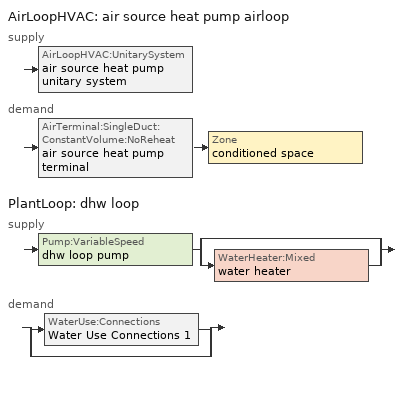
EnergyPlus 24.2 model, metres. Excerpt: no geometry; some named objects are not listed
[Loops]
AirLoopHVAC 'air source heat pump airloop'
 supply: AirLoopHVAC:UnitarySystem 'air source heat pump unitary system'
 demand: AirTerminal:SingleDuct:ConstantVolume:NoReheat 'air source heat pump terminal' > Zone 'conditioned space'
PlantLoop 'dhw loop'
 supply: Pump:VariableSpeed 'dhw loop pump' > split
  | bypass
  | WaterHeater:Mixed 'water heater'
 demand: split
  | WaterUse:Connections 'Water Use Connections 1'
  | bypass
[ZoneControl:Thermostat]
conditioned space Thermostat: Zone or ZoneList=conditioned space; Control Type Schedule=conditioned space Thermostat Schedule; Control 1=conditioned space temperature setpoint; Temperature Difference Between Cutout And Setpoint {deltaC}=0
[ThermostatSetpoint:DualSetpoint]
conditioned space temperature setpoint: Heating Setpoint Temperature Schedule=heating setpoint; Cooling Setpoint Temperature Schedule=cooling setpoint
[AirLoopHVAC:UnitarySystem] Control Type=Load; Controlling Zone or Thermostat Location=conditioned space; Dehumidification Control Type=None; Availability Schedule=Always On Discrete; Fan Placement=BlowThrough; DX Heating Coil Sizing Ratio=1; Use DOAS DX Cooling Coil=No; Minimum Supply Air Temperature {C}=2; Latent Load Control=SensibleOnlyLoadControl; Heating Supply Air Flow Rate Method=SupplyAirFlowRate; No Load Supply Air Flow Rate Method=SupplyAirFlowRate; No Load Supply Air Flow Rate {m3/s}=0; No Load Supply Air Flow Rate Control Set To Low Speed=Yes; Maximum Supply Air Temperature {C}=48.8889; Maximum Outdoor Dry-Bulb Temperature for Supplemental Heater Operation {C}=21; Ancillary On-Cycle Electric Power {W}=0; Ancillary Off-Cycle Electric Power {W}=0
Name | Supply Fan | Supply Air Fan Operating Mode Schedule | Heating Coil | Cooling Supply Air Flow Rate Method | Heating Supply Air Flow Rate {m3/s} | Cooling Coil | Cooling Supply Air Flow Rate {m3/s} | Design Specification Multispeed Object
unit heater unitary system | unit heater supply fan | unit heater auto fan schedule | unit heater htg coil | None | 0.00141584
air source heat pump unitary system | air source heat pump supply fan | air source heat pump auto fan schedule | air source heat pump htg coil | SupplyAirFlowRate | 0.197746 | air source heat pump clg coil | 0.246357 | Unitary System Performance Multispeed 1
[Fan:SystemModel] Availability Schedule=Always On Discrete; Speed Control Method=Discrete; Electric Power Minimum Flow Rate Fraction=0.2; Design Pressure Rise {Pa}=500; Motor Efficiency=1; Motor In Air Stream Fraction=1; Design Electric Power Consumption {W}=Autosize; Design Power Sizing Method=PowerPerFlow; Electric Power Per Unit Flow Rate Per Unit Pressure {W/((m3/s)-Pa)}=1.66667; Fan Total Efficiency=0.7; Motor Loss Radiative Fraction=0
Name | Design Maximum Air Flow Rate {m3/s} | Electric Power Per Unit Flow Rate {W/(m3/s)} | Number of Speeds | Speed Flow Fraction 1 | Speed Electric Power Fraction 1 | Speed Flow Fraction 2 | Speed Electric Power Fraction 2 | Speed Flow Fraction 3 | Speed Electric Power Fraction 3 | Speed Flow Fraction 4 | Speed Electric Power Fraction 4
unit heater supply fan | 0.00141584 | 28251.7 | 1 | 1 | 1
air source heat pump supply fan | 0.246357 | 794.58 | 4 | 0.29564 | 0.02584 | 0.394 | 0.06116 | 0.8258 | 0.56316 | 1 | 1
[Coil:Heating:Fuel]
unit heater htg coil: Availability Schedule=Always On Discrete; Fuel Type=OtherFuel1; Burner Efficiency=0.3; Nominal Capacity {W}=0.293071; On Cycle Parasitic Electric Load {W}=0; Off Cycle Parasitic Fuel Load {W}=0
[ZoneHVAC:Baseboard:Convective:Electric]
electric baseboard: Availability Schedule=Always On Discrete; Heating Design Capacity {W}=9768.06; Efficiency=1
[AirTerminal:SingleDuct:ConstantVolume:NoReheat]
air source heat pump terminal: Availability Schedule=Always On Discrete; Maximum Air Flow Rate {m3/s}=0.246357
[Zone equipment]
conditioned space: unit heater unitary system, electric baseboard, air source heat pump terminal
[AirLoopHVAC]
air source heat pump airloop: Design Supply Air Flow Rate {m3/s}=0.246357; Design Return Air Flow Fraction of Supply Air Flow=1
[Sizing:System]
air source heat pump airloop: Type of Load to Size On=Sensible; Design Outdoor Air Flow Rate {m3/s}=Autosize; Central Heating Maximum System Air Flow Ratio=0.3; Preheat Design Temperature {C}=7; Preheat Design Humidity Ratio {kgWater/kgDryAir}=0.008; Precool Design Temperature {C}=12.8; Precool Design Humidity Ratio {kgWater/kgDryAir}=0.008; Central Cooling Design Supply Air Temperature {C}=12.8; Central Heating Design Supply Air Temperature {C}=16.7; Type of Zone Sum to Use=NonCoincident; 100% Outdoor Air in Cooling=Yes; 100% Outdoor Air in Heating=Yes; Central Cooling Design Supply Air Humidity Ratio {kgWater/kgDryAir}=0.0085; Central Heating Design Supply Air Humidity Ratio {kgWater/kgDryAir}=0.008; Cooling Supply Air Flow Rate Method=DesignDay; Cooling Supply Air Flow Rate {m3/s}=0; Cooling Supply Air Flow Rate Per Floor Area {m3/s-m2}=0.00996765; Cooling Fraction of Autosized Cooling Supply Air Flow Rate=1; Cooling Supply Air Flow Rate Per Unit Cooling Capacity {m3/s-W}=3.94755e-05; Heating Supply Air Flow Rate Method=DesignDay; Heating Supply Air Flow Rate {m3/s}=0; Heating Supply Air Flow Rate Per Floor Area {m3/s-m2}=0.00996765; Heating Fraction of Autosized Heating Supply Air Flow Rate=1; Heating Fraction of Autosized Cooling Supply Air Flow Rate=1; Heating Supply Air Flow Rate Per Unit Heating Capacity {m3/s-W}=3.15882e-05; System Outdoor Air Method=ZoneSum; Zone Maximum Outdoor Air Fraction=1; Cooling Design Capacity Method=CoolingDesignCapacity; Cooling Design Capacity {W}=Autosize; Cooling Design Capacity Per Floor Area {W/m2}=234.7; Fraction of Autosized Cooling Design Capacity=1; Heating Design Capacity Method=HeatingDesignCapacity; Heating Design Capacity {W}=Autosize; Heating Design Capacity Per Floor Area {W/m2}=157; Fraction of Autosized Heating Design Capacity=1; Central Cooling Capacity Control Method=OnOff; Occupant Diversity=Autosize
[AvailabilityManager:Scheduled]
air source heat pump airloop Availability Manager: Schedule=Always On Discrete
[Coil:Heating:DX:MultiSpeed]
air source heat pump htg coil: Availability Schedule=Always On Discrete; Minimum Outdoor Dry-Bulb Temperature for Compressor Operation {C}=-28.8889; Crankcase Heater Capacity {W}=50; Maximum Outdoor Dry-Bulb Temperature for Crankcase Heater Operation {C}=10; Defrost Energy Input Ratio Function of Temperature Curve=Defrosteir; Maximum Outdoor Dry-Bulb Temperature for Defrost Operation {C}=4.44444; Defrost Strategy=ReverseCycle; Defrost Control=Timed; Defrost Time Period Fraction=0.058333; Resistive Defrost Heater Capacity {W}=AutoSize; Apply Part Load Fraction to Speeds Greater than 1=No; Fuel Type=Electricity; Region number for Calculating HSPF=4; Number of Speeds=2; Speed Gross Rated Heating Capacity 1 {W}=1726.58; Speed Gross Rated Heating COP 1 {W/W}=5.26008; Speed Rated Air Flow Rate 1 {m3/s}=0.0929217; Speed Rated Supply Air Fan Power Per Volume Flow Rate 2017 1 {W/(m3/s)}=773.3; Speed Rated Supply Air Fan Power Per Volume Flow Rate 2023 1 {W/(m3/s)}=934.4; Speed Heating Capacity Function of Temperature Curve Name 1=Heat-CAP-fT1; Speed Heating Capacity Function of Flow Fraction Curve Name 1=Heat-CAP-fFF1; Speed Energy Input Ratio Function of Temperature Curve Name 1=Heat-EIR-fT1; Speed Energy Input Ratio Function of Flow Fraction Curve Name 1=Heat-EIR-fFF1; Speed Part Load Fraction Correlation Curve Name 1=Heat-PLF-fPLR1; Speed Rated Waste Heat Fraction of Power Input 1=0.2; Speed Waste Heat Function of Temperature Curve Name 1=ConstantBiquadratic 1; Speed Gross Rated Heating Capacity 2 {W}=4737.19; Speed Gross Rated Heating COP 2 {W/W}=4.78267; Speed Rated Air Flow Rate 2 {m3/s}=0.259555; Speed Rated Supply Air Fan Power Per Volume Flow Rate 2017 2 {W/(m3/s)}=773.3; Speed Rated Supply Air Fan Power Per Volume Flow Rate 2023 2 {W/(m3/s)}=934.4; Speed Heating Capacity Function of Temperature Curve Name 2=Heat-CAP-fT2; Speed Heating Capacity Function of Flow Fraction Curve Name 2=Heat-CAP-fFF2; Speed Energy Input Ratio Function of Temperature Curve Name 2=Heat-EIR-fT2; Speed Energy Input Ratio Function of Flow Fraction Curve Name 2=Heat-EIR-fFF2; Speed Part Load Fraction Correlation Curve Name 2=Heat-PLF-fPLR2; Speed Rated Waste Heat Fraction of Power Input 2=0.2; Speed Waste Heat Function of Temperature Curve Name 2=ConstantBiquadratic 1
[Coil:Cooling:DX:MultiSpeed]
air source heat pump clg coil: Availability Schedule=Always On Discrete; Condenser Type=AirCooled; Minimum Outdoor Dry-Bulb Temperature for Compressor Operation {C}=-25; Apply Part Load Fraction to Speeds Greater than 1=No; Apply Latent Degradation to Speeds Greater than 1=No; Crankcase Heater Capacity {W}=50; Maximum Outdoor Dry-Bulb Temperature for Crankcase Heater Operation {C}=10; Basin Heater Capacity {W/K}=0; Basin Heater Setpoint Temperature {C}=2; Fuel Type=Electricity; Number of Speeds=2; Speed Gross Rated Total Cooling Capacity 1 {W}=1857.31; Speed Gross Rated Sensible Heat Ratio 1=0.804913; Speed Gross Rated Cooling COP 1 {W/W}=7.21648; Speed Rated Air Flow Rate 1 {m3/s}=0.0994016; Speed Rated Evaporator Fan Power Per Volume Flow Rate 2017 1 {W/(m3/s)}=773.3; Speed Rated Evaporator Fan Power Per Volume Flow Rate 2023 1 {W/(m3/s)}=934.4; Speed Total Cooling Capacity Function of Temperature Curve Name 1=Cool-CAP-fT1; Speed Total Cooling Capacity Function of Flow Fraction Curve Name 1=Cool-CAP-fFF1; Speed Energy Input Ratio Function of Temperature Curve Name 1=Cool-EIR-fT1; Speed Energy Input Ratio Function of Flow Fraction Curve Name 1=Cool-EIR-fFF1; Speed Part Load Fraction Correlation Curve Name 1=Cool-PLF-fPLR1; Speed Nominal Time for Condensate Removal to Begin 1 {s}=1000; Speed Ratio of Initial Moisture Evaporation Rate and Steady State Latent Capacity 1=1.5; Speed Maximum Cycling Rate 1 {cycles/hr}=3; Speed Latent Capacity Time Constant 1 {s}=45; Speed Rated Waste Heat Fraction of Power Input 1=0.2; Speed Waste Heat Function of Temperature Curve Name 1=ConstantBiquadratic; Speed Evaporative Condenser Effectiveness 1=0.9; Speed Evaporative Condenser Air Flow Rate 1 {m3/s}=AutoSize; Speed Rated Evaporative Condenser Pump Power Consumption 1 {W}=AutoSize; Speed Gross Rated Total Cooling Capacity 2 {W}=4790.18; Speed Gross Rated Sensible Heat Ratio 2=0.759942; Speed Gross Rated Cooling COP 2 {W/W}=6.55134; Speed Rated Air Flow Rate 2 {m3/s}=0.252289; Speed Rated Evaporator Fan Power Per Volume Flow Rate 2017 2 {W/(m3/s)}=773.3; Speed Rated Evaporator Fan Power Per Volume Flow Rate 2023 2 {W/(m3/s)}=934.4; Speed Total Cooling Capacity Function of Temperature Curve Name 2=Cool-CAP-fT2; Speed Total Cooling Capacity Function of Flow Fraction Curve Name 2=Cool-CAP-fFF2; Speed Energy Input Ratio Function of Temperature Curve Name 2=Cool-EIR-fT2; Speed Energy Input Ratio Function of Flow Fraction Curve Name 2=Cool-EIR-fFF2; Speed Part Load Fraction Correlation Curve Name 2=Cool-PLF-fPLR2; Speed Nominal Time for Condensate Removal to Begin 2 {s}=1000; Speed Ratio of Initial Moisture Evaporation Rate and Steady State Latent Capacity 2=1.5; Speed Maximum Cycling Rate 2 {cycles/hr}=3; Speed Latent Capacity Time Constant 2 {s}=45; Speed Rated Waste Heat Fraction of Power Input 2=0.2; Speed Waste Heat Function of Temperature Curve Name 2=ConstantBiquadratic; Speed Evaporative Condenser Effectiveness 2=0.9; Speed Evaporative Condenser Air Flow Rate 2 {m3/s}=AutoSize; Speed Rated Evaporative Condenser Pump Power Consumption 2 {W}=AutoSize
[UnitarySystemPerformance:Multispeed]
Unitary System Performance Multispeed 1: Number of Speeds for Heating=2; Number of Speeds for Cooling=2; Single Mode Operation=No; No Load Supply Air Flow Rate Ratio=1; Heating Speed Supply Air Flow Ratio 1=0.368313; Cooling Speed Supply Air Flow Ratio 1=0.394; Heating Speed Supply Air Flow Ratio 2=1.02881; Cooling Speed Supply Air Flow Ratio 2=1
[PlantLoop]
dhw loop: Fluid Type=Water; Plant Equipment Operation Scheme=dhw loop Operation Schemes; Maximum Loop Temperature {C}=100; Minimum Loop Temperature {C}=0; Maximum Loop Flow Rate {m3/s}=0.01; Minimum Loop Flow Rate {m3/s}=0; Plant Loop Volume {m3}=0.003; Load Distribution Scheme=Optimal; Plant Loop Demand Calculation Scheme=SingleSetpoint; Common Pipe Simulation=None
[Sizing:Plant]
dhw loop: Loop Type=Heating; Design Loop Exit Temperature {C}=56; Loop Design Temperature Difference {deltaC}=5.55556; Sizing Option=NonCoincident; Zone Timesteps in Averaging Window=1; Coincident Sizing Factor Mode=None
[Pump:VariableSpeed]
dhw loop pump: Design Maximum Flow Rate {m3/s}=0.01; Design Pump Head {Pa}=1; Design Power Consumption {W}=0; Motor Efficiency=0.85; Fraction of Motor Inefficiencies to Fluid Stream=0; Coefficient 1 of the Part Load Performance Curve=0; Coefficient 2 of the Part Load Performance Curve=1; Coefficient 3 of the Part Load Performance Curve=0; Coefficient 4 of the Part Load Performance Curve=0; Design Minimum Flow Rate {m3/s}=0; Pump Control Type=Intermittent; Skin Loss Radiative Fraction=0.5; Design Power Sizing Method=PowerPerFlowPerPressure; Design Electric Power per Unit Flow Rate {W/(m3/s)}=348701.1; Design Shaft Power per Unit Flow Rate per Unit Head {W/((m3/s)-Pa)}=1.28205; Design Minimum Flow Rate Fraction=0
[WaterHeater:Mixed]
water heater: Tank Volume {m3}=0.136275; Setpoint Temperature Schedule=water heater setpoint; Deadband Temperature Difference {deltaC}=2; Maximum Temperature Limit {C}=99; Heater Control Type=Cycle; Heater Maximum Capacity {W}=5500.06; Heater Minimum Capacity {W}=0; Heater Ignition Minimum Flow Rate {m3/s}=0; Heater Ignition Delay {s}=0; Heater Fuel Type=Electricity; Heater Thermal Efficiency=1; Off Cycle Parasitic Fuel Consumption Rate {W}=0; Off Cycle Parasitic Fuel Type=Electricity; Off Cycle Parasitic Heat Fraction to Tank=0; On Cycle Parasitic Fuel Consumption Rate {W}=0; On Cycle Parasitic Fuel Type=Electricity; On Cycle Parasitic Heat Fraction to Tank=0; Ambient Temperature Indicator=Zone; Ambient Temperature Zone=conditioned space; Off Cycle Loss Coefficient to Ambient Temperature {W/K}=2.89744; Off Cycle Loss Fraction to Zone=1; On Cycle Loss Coefficient to Ambient Temperature {W/K}=2.89744; On Cycle Loss Fraction to Zone=1; Use Side Effectiveness=1; Source Side Effectiveness=1; Use Side Design Flow Rate {m3/s}=Autosize; Source Side Design Flow Rate {m3/s}=Autosize; Indirect Water Heating Recovery Time {hr}=1.5; Source Side Flow Control Mode=IndirectHeatPrimarySetpoint
[WaterHeater:Sizing]
water heater: Design Mode=PeakDraw; Time Storage Can Meet Peak Draw {hr}=0.538503; Time for Tank Recovery {hr}=0; Nominal Tank Volume for Autosizing Plant Connections {m3}=1
[SetpointManager:Scheduled]
Setpoint Manager Scheduled 1: Control Variable=Temperature; Schedule=dhw temp
[WaterUse:Connections]
Water Use Connections 1: Drain Water Heat Exchanger Type=None; Drain Water Heat Exchanger Destination=Plant; Water Use Equipment Name 1=dhw fixtures; Water Use Equipment Name 2=dhw distribution waste; Water Use Equipment Name 3=clothes washer; Water Use Equipment Name 4=dishwasher
[WaterUse:Equipment]
Name | Peak Flow Rate {m3/s} | Flow Rate Fraction Schedule | Target Temperature Schedule
dhw fixtures | 4.40325e-06 | dhw fixtures schedule | mixed water temperature schedule
dhw distribution waste | 1.33488e-06 | dhw fixtures schedule | mixed water temperature schedule
clothes washer | 9.69919e-07 | clothes washer schedule
dishwasher | 2.90872e-07 | dishwasher schedule
[PlantEquipmentOperationSchemes]
dhw loop Operation Schemes: Control Scheme Object Type 1=PlantEquipmentOperation:HeatingLoad; Control Scheme Name 1=dhw loop Heating Operation Scheme; Control Scheme Schedule Name 1=Always On Discrete
[PlantEquipmentOperation:HeatingLoad]
dhw loop Heating Operation Scheme: Load Range Lower Limit 1 {W}=0; Load Range Upper Limit 1 {W}=1000000000; Range Equipment List Name 1=dhw loop Heating Equipment List
[PlantEquipmentList]
dhw loop Heating Equipment List: WaterHeater:Mixed, water heater
[EnergyManagementSystem:GlobalVariable]
air_source_heat_pump_airloop_Fan_RTF
infil_program_Qfan
infil_program_Qinf
natural_vent_program_Qnv
natural_vent_program_Qwhf
[EnergyManagementSystem:InternalVariable]
air_source_heat_pump_airloop_max_sup_fan_mfr: Internal Data Index Key=air source heat pump supply fan; Internal Data Type=Fan Maximum Mass Flow Rate
[EnergyManagementSystem:Sensor]
Name | Output:Variable or Output:Meter Index Key | Output:Variable or Output:Meter
airflow_gain | infil flow | Infiltration Sensible Heat Gain Energy
airflow_gain_1 | natural vent flow | Infiltration Sensible Heat Gain Energy
airflow_gain_2 | whole house fan flow | Infiltration Sensible Heat Gain Energy
airflow_loss | infil flow | Infiltration Sensible Heat Loss Energy
airflow_loss_1 | natural vent flow | Infiltration Sensible Heat Loss Energy
airflow_loss_2 | whole house fan flow | Infiltration Sensible Heat Loss Energy
air_source_heat_pump_airloop_Fan_RTF_s | air source heat pump supply fan | Fan Runtime Fraction Speed 1
air_source_heat_pump_airloop_Fan_RTF_s_1 | air source heat pump supply fan | Fan Runtime Fraction Speed 2
air_source_heat_pump_airloop_Fan_RTF_s_2 | air source heat pump supply fan | Fan Runtime Fraction Speed 3
air_source_heat_pump_airloop_Fan_RTF_s_3 | air source heat pump supply fan | Fan Runtime Fraction Speed 4
air_source_heat_pump_clg_coil_s | air source heat pump clg coil | Cooling Coil Total Cooling Energy
air_source_heat_pump_htg_coil_s | air source heat pump htg coil | Heating Coil Heating Energy
air_source_heat_pump_supply_fan_s | air source heat pump supply fan | Fan Electricity Energy
clg_load_cond |  | Cooling:EnergyTransfer:Zone:CONDITIONED SPACE
clg_sp_s; clg_sp_s_1 | cooling setpoint | Schedule Value
clothes_dryer_exhaust_0_sch_s | clothes dryer exhaust 0 schedule | Schedule Value
conditioned_space_clg_unmet_s | conditioned space | Zone Cooling Setpoint Not Met Time
conditioned_space_htg_unmet_s | conditioned space | Zone Heating Setpoint Not Met Time
cool_season | cooling season schedule | Schedule Value
dhw_loss | water heater | Water Heater Heat Loss Energy
dhw_rtf | water heater | Water Heater Runtime Fraction
fridge_tin_s; tin_s; tin_s_1 | conditioned space | Zone Mean Air Temperature
htg_load_cond |  | Heating:EnergyTransfer:Zone:CONDITIONED SPACE
htg_sp_s; htg_sp_s_1 | heating setpoint | Schedule Value
ig_ee_conv | clothes dryer | Electric Equipment Convective Heating Energy
ig_ee_conv_1 | clothes washer | Electric Equipment Convective Heating Energy
ig_ee_conv_2 | cooking range | Electric Equipment Convective Heating Energy
ig_ee_conv_3 | dishwasher | Electric Equipment Convective Heating Energy
ig_ee_conv_4 | fridge | Electric Equipment Convective Heating Energy
ig_ee_conv_5 | misc plug loads | Electric Equipment Convective Heating Energy
ig_ee_conv_6 | whole house fan | Electric Equipment Convective Heating Energy
ig_ee_rad | clothes dryer | Electric Equipment Radiant Heating Energy
ig_ee_rad_1 | clothes washer | Electric Equipment Radiant Heating Energy
ig_ee_rad_2 | cooking range | Electric Equipment Radiant Heating Energy
ig_ee_rad_3 | dishwasher | Electric Equipment Radiant Heating Energy
ig_ee_rad_4 | fridge | Electric Equipment Radiant Heating Energy
ig_ee_rad_5 | misc plug loads | Electric Equipment Radiant Heating Energy
ig_ee_rad_6 | whole house fan | Electric Equipment Radiant Heating Energy
ig_lgt_conv | interior lighting | Lights Convective Heating Energy
ig_lgt_rad | interior lighting | Lights Radiant Heating Energy
ig_lgt_vis | interior lighting | Lights Visible Radiation Heating Energy
ig_oe_conv | clothes dryer 1 | Other Equipment Convective Heating Energy
ig_oe_conv_1 | cooking range 1 | Other Equipment Convective Heating Energy
ig_oe_conv_2 | general water use latent | Other Equipment Convective Heating Energy
ig_oe_conv_3 | general water use sensible | Other Equipment Convective Heating Energy
ig_oe_conv_4 | water heater energy adjustment1 | Other Equipment Convective Heating Energy
ig_oe_rad | clothes dryer 1 | Other Equipment Radiant Heating Energy
ig_oe_rad_1 | cooking range 1 | Other Equipment Radiant Heating Energy
ig_oe_rad_2 | general water use latent | Other Equipment Radiant Heating Energy
ig_oe_rad_3 | general water use sensible | Other Equipment Radiant Heating Energy
ig_oe_rad_4 | water heater energy adjustment1 | Other Equipment Radiant Heating Energy
ig_ppl_conv | occupants | People Convective Heating Energy
ig_ppl_rad | occupants | People Radiant Heating Energy
im_conv | furniture mass conditioned space 1 | Surface Inside Face Convection Heat Gain Energy
im_conv_1 | partition wall mass | Surface Inside Face Convection Heat Gain Energy
im_ig | furniture mass conditioned space 1 | Surface Inside Face Internal Gains Radiation Heat Gain Energy
im_ig_1 | partition wall mass | Surface Inside Face Internal Gains Radiation Heat Gain Energy
im_lgt | furniture mass conditioned space 1 | Surface Inside Face Lights Radiation Heat Gain Energy
im_lgt_1 | partition wall mass | Surface Inside Face Lights Radiation Heat Gain Energy
im_sol | furniture mass conditioned space 1 | Surface Inside Face Solar Radiation Heat Gain Energy
im_sol_1 | partition wall mass | Surface Inside Face Solar Radiation Heat Gain Energy
im_surf | furniture mass conditioned space 1 | Surface Inside Face Net Surface Thermal Radiation Heat Gain Energy
im_surf_1 | partition wall mass | Surface Inside Face Net Surface Thermal Radiation Heat Gain Energy
mech_vent_bath_fan_0_sch_s | mech vent bath fan 0 schedule | Schedule Value
mech_vent_range_fan_0_sch_s | mech vent range fan 0 schedule | Schedule Value
mv_conv | mech vent bath fan 0 | Electric Equipment Convective Heating Energy
mv_conv_1 | mech vent house fan | Electric Equipment Convective Heating Energy
mv_conv_2 | mech vent house fan cfis | Electric Equipment Convective Heating Energy
mv_conv_3 | mech vent range fan 0 | Electric Equipment Convective Heating Energy
mv_conv_4 | mech vent house fan latent load | Other Equipment Convective Heating Energy
mv_conv_5 | mech vent house fan sensible load | Other Equipment Convective Heating Energy
mv_rad | mech vent bath fan 0 | Electric Equipment Radiant Heating Energy
mv_rad_1 | mech vent house fan | Electric Equipment Radiant Heating Energy
mv_rad_2 | mech vent house fan cfis | Electric Equipment Radiant Heating Energy
mv_rad_3 | mech vent range fan 0 | Electric Equipment Radiant Heating Energy
mv_rad_4 | mech vent house fan latent load | Other Equipment Radiant Heating Energy
mv_rad_5 | mech vent house fan sensible load | Other Equipment Radiant Heating Energy
natural_vent_s | natural vent schedule | Schedule Value
out_pb_s |  | Site Outdoor Air Barometric Pressure
out_wt_s |  | Site Outdoor Air Humidity Ratio
site_vw_s |  | Site Wind Speed
ss_back_out | Window1 | Surface Window Shortwave from Zone Back Out Window Heat Transfer Rate
ss_back_out_1 | Window11 | Surface Window Shortwave from Zone Back Out Window Heat Transfer Rate
ss_back_out_2 | Window12 | Surface Window Shortwave from Zone Back Out Window Heat Transfer Rate
ss_back_out_3 | Window13 | Surface Window Shortwave from Zone Back Out Window Heat Transfer Rate
ss_back_out_4 | Window2 | Surface Window Shortwave from Zone Back Out Window Heat Transfer Rate
ss_back_out_5 | Window3 | Surface Window Shortwave from Zone Back Out Window Heat Transfer Rate
ss_back_out_6 | Window4 | Surface Window Shortwave from Zone Back Out Window Heat Transfer Rate
ss_back_out_7 | Window5 | Surface Window Shortwave from Zone Back Out Window Heat Transfer Rate
ss_back_out_8 | Window7 | Surface Window Shortwave from Zone Back Out Window Heat Transfer Rate
ss_back_out_9 | Window8 | Surface Window Shortwave from Zone Back Out Window Heat Transfer Rate
ss_conv | Door1 | Surface Inside Face Convection Heat Gain Energy
ss_conv_1 | Door3 | Surface Inside Face Convection Heat Gain Energy
ss_conv_10 | Window7 | Surface Inside Face Convection Heat Gain Energy
ss_conv_11 | Window8 | Surface Inside Face Convection Heat Gain Energy
ss_conv_2 | Window1 | Surface Inside Face Convection Heat Gain Energy
ss_conv_3 | Window11 | Surface Inside Face Convection Heat Gain Energy
ss_conv_4 | Window12 | Surface Inside Face Convection Heat Gain Energy
ss_conv_5 | Window13 | Surface Inside Face Convection Heat Gain Energy
ss_conv_6 | Window2 | Surface Inside Face Convection Heat Gain Energy
ss_conv_7 | Window3 | Surface Inside Face Convection Heat Gain Energy
ss_conv_8 | Window4 | Surface Inside Face Convection Heat Gain Energy
ss_conv_9 | Window5 | Surface Inside Face Convection Heat Gain Energy
ss_ig | Door1 | Surface Inside Face Internal Gains Radiation Heat Gain Energy
ss_ig_1 | Door3 | Surface Inside Face Internal Gains Radiation Heat Gain Energy
ss_ig_10 | Window7 | Surface Inside Face Internal Gains Radiation Heat Gain Energy
ss_ig_11 | Window8 | Surface Inside Face Internal Gains Radiation Heat Gain Energy
ss_ig_2 | Window1 | Surface Inside Face Internal Gains Radiation Heat Gain Energy
ss_ig_3 | Window11 | Surface Inside Face Internal Gains Radiation Heat Gain Energy
ss_ig_4 | Window12 | Surface Inside Face Internal Gains Radiation Heat Gain Energy
ss_ig_5 | Window13 | Surface Inside Face Internal Gains Radiation Heat Gain Energy
ss_ig_6 | Window2 | Surface Inside Face Internal Gains Radiation Heat Gain Energy
ss_ig_7 | Window3 | Surface Inside Face Internal Gains Radiation Heat Gain Energy
ss_ig_8 | Window4 | Surface Inside Face Internal Gains Radiation Heat Gain Energy
ss_ig_9 | Window5 | Surface Inside Face Internal Gains Radiation Heat Gain Energy
ss_lgt | Door1 | Surface Inside Face Lights Radiation Heat Gain Energy
ss_lgt_1 | Door3 | Surface Inside Face Lights Radiation Heat Gain Energy
ss_sol | Door1 | Surface Inside Face Solar Radiation Heat Gain Energy
ss_sol_1 | Door3 | Surface Inside Face Solar Radiation Heat Gain Energy
ss_surf | Door1 | Surface Inside Face Net Surface Thermal Radiation Heat Gain Energy
ss_surf_1 | Door3 | Surface Inside Face Net Surface Thermal Radiation Heat Gain Energy
ss_surf_10 | Window7 | Surface Inside Face Net Surface Thermal Radiation Heat Gain Energy
ss_surf_11 | Window8 | Surface Inside Face Net Surface Thermal Radiation Heat Gain Energy
ss_surf_2 | Window1 | Surface Inside Face Net Surface Thermal Radiation Heat Gain Energy
ss_surf_3 | Window11 | Surface Inside Face Net Surface Thermal Radiation Heat Gain Energy
ss_surf_4 | Window12 | Surface Inside Face Net Surface Thermal Radiation Heat Gain Energy
ss_surf_5 | Window13 | Surface Inside Face Net Surface Thermal Radiation Heat Gain Energy
ss_surf_6 | Window2 | Surface Inside Face Net Surface Thermal Radiation Heat Gain Energy
ss_surf_7 | Window3 | Surface Inside Face Net Surface Thermal Radiation Heat Gain Energy
ss_surf_8 | Window4 | Surface Inside Face Net Surface Thermal Radiation Heat Gain Energy
ss_surf_9 | Window5 | Surface Inside Face Net Surface Thermal Radiation Heat Gain Energy
ss_trans_in | Window1 | Surface Window Transmitted Solar Radiation Rate
ss_trans_in_1 | Window11 | Surface Window Transmitted Solar Radiation Rate
ss_trans_in_2 | Window12 | Surface Window Transmitted Solar Radiation Rate
ss_trans_in_3 | Window13 | Surface Window Transmitted Solar Radiation Rate
ss_trans_in_4 | Window2 | Surface Window Transmitted Solar Radiation Rate
ss_trans_in_5 | Window3 | Surface Window Transmitted Solar Radiation Rate
ss_trans_in_6 | Window4 | Surface Window Transmitted Solar Radiation Rate
ss_trans_in_7 | Window5 | Surface Window Transmitted Solar Radiation Rate
ss_trans_in_8 | Window7 | Surface Window Transmitted Solar Radiation Rate
ss_trans_in_9 | Window8 | Surface Window Transmitted Solar Radiation Rate
ss_trans_out | Window1 | Surface Inside Face Initial Transmitted Diffuse Transmitted Out Window Solar Radiation Rate
ss_trans_out_1 | Window11 | Surface Inside Face Initial Transmitted Diffuse Transmitted Out Window Solar Radiation Rate
ss_trans_out_2 | Window12 | Surface Inside Face Initial Transmitted Diffuse Transmitted Out Window Solar Radiation Rate
ss_trans_out_3 | Window13 | Surface Inside Face Initial Transmitted Diffuse Transmitted Out Window Solar Radiation Rate
ss_trans_out_4 | Window2 | Surface Inside Face Initial Transmitted Diffuse Transmitted Out Window Solar Radiation Rate
ss_trans_out_5 | Window3 | Surface Inside Face Initial Transmitted Diffuse Transmitted Out Window Solar Radiation Rate
ss_trans_out_6 | Window4 | Surface Inside Face Initial Transmitted Diffuse Transmitted Out Window Solar Radiation Rate
ss_trans_out_7 | Window5 | Surface Inside Face Initial Transmitted Diffuse Transmitted Out Window Solar Radiation Rate
ss_trans_out_8 | Window7 | Surface Inside Face Initial Transmitted Diffuse Transmitted Out Window Solar Radiation Rate
ss_trans_out_9 | Window8 | Surface Inside Face Initial Transmitted Diffuse Transmitted Out Window Solar Radiation Rate
s_conv | Floor1 | Surface Inside Face Convection Heat Gain Energy
s_conv_1 | FoundationWall1 | Surface Inside Face Convection Heat Gain Energy
s_conv_10 | Wall1:180 | Surface Inside Face Convection Heat Gain Energy
s_conv_11 | Wall1:270 | Surface Inside Face Convection Heat Gain Energy
s_conv_12 | Wall1:90 | Surface Inside Face Convection Heat Gain Energy
s_conv_2 | inferred conditioned ceiling | Surface Inside Face Convection Heat Gain Energy
s_conv_3 | inferred conditioned floor | Surface Inside Face Convection Heat Gain Energy
s_conv_4 | RimJoist1:0 | Surface Inside Face Convection Heat Gain Energy
s_conv_5 | RimJoist1:180 | Surface Inside Face Convection Heat Gain Energy
s_conv_6 | RimJoist1:270 | Surface Inside Face Convection Heat Gain Energy
s_conv_7 | RimJoist1:90 | Surface Inside Face Convection Heat Gain Energy
s_conv_8 | Slab1 | Surface Inside Face Convection Heat Gain Energy
s_conv_9 | Wall1:0 | Surface Inside Face Convection Heat Gain Energy
s_ig | Floor1 | Surface Inside Face Internal Gains Radiation Heat Gain Energy
s_ig_1 | FoundationWall1 | Surface Inside Face Internal Gains Radiation Heat Gain Energy
s_ig_10 | Wall1:180 | Surface Inside Face Internal Gains Radiation Heat Gain Energy
s_ig_11 | Wall1:270 | Surface Inside Face Internal Gains Radiation Heat Gain Energy
s_ig_12 | Wall1:90 | Surface Inside Face Internal Gains Radiation Heat Gain Energy
s_ig_2 | inferred conditioned ceiling | Surface Inside Face Internal Gains Radiation Heat Gain Energy
s_ig_3 | inferred conditioned floor | Surface Inside Face Internal Gains Radiation Heat Gain Energy
s_ig_4 | RimJoist1:0 | Surface Inside Face Internal Gains Radiation Heat Gain Energy
s_ig_5 | RimJoist1:180 | Surface Inside Face Internal Gains Radiation Heat Gain Energy
s_ig_6 | RimJoist1:270 | Surface Inside Face Internal Gains Radiation Heat Gain Energy
s_ig_7 | RimJoist1:90 | Surface Inside Face Internal Gains Radiation Heat Gain Energy
s_ig_8 | Slab1 | Surface Inside Face Internal Gains Radiation Heat Gain Energy
s_ig_9 | Wall1:0 | Surface Inside Face Internal Gains Radiation Heat Gain Energy
s_lgt | Floor1 | Surface Inside Face Lights Radiation Heat Gain Energy
s_lgt_1 | FoundationWall1 | Surface Inside Face Lights Radiation Heat Gain Energy
s_lgt_10 | Wall1:180 | Surface Inside Face Lights Radiation Heat Gain Energy
s_lgt_11 | Wall1:270 | Surface Inside Face Lights Radiation Heat Gain Energy
s_lgt_12 | Wall1:90 | Surface Inside Face Lights Radiation Heat Gain Energy
s_lgt_2 | inferred conditioned ceiling | Surface Inside Face Lights Radiation Heat Gain Energy
s_lgt_3 | inferred conditioned floor | Surface Inside Face Lights Radiation Heat Gain Energy
s_lgt_4 | RimJoist1:0 | Surface Inside Face Lights Radiation Heat Gain Energy
s_lgt_5 | RimJoist1:180 | Surface Inside Face Lights Radiation Heat Gain Energy
s_lgt_6 | RimJoist1:270 | Surface Inside Face Lights Radiation Heat Gain Energy
s_lgt_7 | RimJoist1:90 | Surface Inside Face Lights Radiation Heat Gain Energy
s_lgt_8 | Slab1 | Surface Inside Face Lights Radiation Heat Gain Energy
s_lgt_9 | Wall1:0 | Surface Inside Face Lights Radiation Heat Gain Energy
s_sol | Floor1 | Surface Inside Face Solar Radiation Heat Gain Energy
s_sol_1 | FoundationWall1 | Surface Inside Face Solar Radiation Heat Gain Energy
s_sol_10 | Wall1:180 | Surface Inside Face Solar Radiation Heat Gain Energy
s_sol_11 | Wall1:270 | Surface Inside Face Solar Radiation Heat Gain Energy
s_sol_12 | Wall1:90 | Surface Inside Face Solar Radiation Heat Gain Energy
s_sol_2 | inferred conditioned ceiling | Surface Inside Face Solar Radiation Heat Gain Energy
s_sol_3 | inferred conditioned floor | Surface Inside Face Solar Radiation Heat Gain Energy
s_sol_4 | RimJoist1:0 | Surface Inside Face Solar Radiation Heat Gain Energy
s_sol_5 | RimJoist1:180 | Surface Inside Face Solar Radiation Heat Gain Energy
s_sol_6 | RimJoist1:270 | Surface Inside Face Solar Radiation Heat Gain Energy
s_sol_7 | RimJoist1:90 | Surface Inside Face Solar Radiation Heat Gain Energy
s_sol_8 | Slab1 | Surface Inside Face Solar Radiation Heat Gain Energy
s_sol_9 | Wall1:0 | Surface Inside Face Solar Radiation Heat Gain Energy
s_surf | Floor1 | Surface Inside Face Net Surface Thermal Radiation Heat Gain Energy
s_surf_1 | FoundationWall1 | Surface Inside Face Net Surface Thermal Radiation Heat Gain Energy
s_surf_10 | Wall1:180 | Surface Inside Face Net Surface Thermal Radiation Heat Gain Energy
s_surf_11 | Wall1:270 | Surface Inside Face Net Surface Thermal Radiation Heat Gain Energy
s_surf_12 | Wall1:90 | Surface Inside Face Net Surface Thermal Radiation Heat Gain Energy
s_surf_2 | inferred conditioned ceiling | Surface Inside Face Net Surface Thermal Radiation Heat Gain Energy
s_surf_3 | inferred conditioned floor | Surface Inside Face Net Surface Thermal Radiation Heat Gain Energy
s_surf_4 | RimJoist1:0 | Surface Inside Face Net Surface Thermal Radiation Heat Gain Energy
s_surf_5 | RimJoist1:180 | Surface Inside Face Net Surface Thermal Radiation Heat Gain Energy
s_surf_6 | RimJoist1:270 | Surface Inside Face Net Surface Thermal Radiation Heat Gain Energy
s_surf_7 | RimJoist1:90 | Surface Inside Face Net Surface Thermal Radiation Heat Gain Energy
s_surf_8 | Slab1 | Surface Inside Face Net Surface Thermal Radiation Heat Gain Energy
s_surf_9 | Wall1:0 | Surface Inside Face Net Surface Thermal Radiation Heat Gain Energy
tout_db; tout_db_1 | Environment | Site Outdoor Air Drybulb Temperature
tout_s | conditioned space | Zone Outdoor Air Drybulb Temperature
unit_heater_htg_coil_s | unit heater htg coil | Heating Coil Heating Energy
unit_heater_supply_fan_s | unit heater supply fan | Fan Electricity Energy
water_heater_energy | water heater | Water Heater Electricity Rate
water_heater_off_cycle_parasitic | water heater | Water Heater Off Cycle Parasitic Electricity Rate
water_heater_on_cycle_parasitic | water heater | Water Heater On Cycle Parasitic Electricity Rate
win_s | conditioned space | Zone Air Humidity Ratio
[EnergyManagementSystem:Actuator]
Name | Actuated Component Unique | Actuated Component Type | Actuated Component Control Type
air_source_heat_pump_supply_fan_pressure_rise_act | air source heat pump supply fan | Fan | Fan Pressure Rise
air_source_heat_pump_supply_fan_total_efficiency_act | air source heat pump supply fan | Fan | Fan Total Efficiency
fridge_schedule_act | fridge schedule | Schedule:Constant | Schedule Value
infil_flow_act | infil flow | Zone Infiltration | Air Exchange Flow Rate
mech_vent_house_fan_cfis_act | mech vent house fan cfis | ElectricEquipment | Electricity Rate
mech_vent_house_fan_latent_load_act | mech vent house fan latent load | OtherEquipment | Power Level
mech_vent_house_fan_sensible_load_act | mech vent house fan sensible load | OtherEquipment | Power Level
natural_vent_flow_act | natural vent flow | Zone Infiltration | Air Exchange Flow Rate
Sequential_Fraction_Schedule_2_act | Sequential Fraction Schedule 2 | Schedule:Constant | Schedule Value
water_heater_ec_adj_act | water heater energy adjustment1 | OtherEquipment | Power Level
whole_house_fan_act | whole house fan | ElectricEquipment | Electricity Rate
whole_house_fan_flow_act | whole house fan flow | Zone Infiltration | Air Exchange Flow Rate
whole_house_fan_mix_act | whole house fan mix | ZoneMixing | Air Exchange Flow Rate
[EnergyManagementSystem:Program]
air_source_heat_pump_supply_fan_disaggregate_program: Set air_source_heat_pump_supply_fan_clg = 0; Set air_source_heat_pump_supply_fan_primary_htg = 0; If air_source_heat_pump_clg_coil_s > 0; Set air_source_heat_pump_supply_fan_clg = air_source_heat_pump_supply_fan_s; Else; Set air_source_heat_pump_supply_fan_primary_htg = air_source_heat_pump_supply_fan_s; EndIf
air_source_heat_pump_supply_fan_power_program: If tout_db_1 < -28.89; Set air_source_heat_pump_supply_fan_pressure_rise_act = 0; Set air_source_heat_pump_supply_fan_total_efficiency_act = 1; Else; Set air_source_heat_pump_supply_fan_pressure_rise_act = NULL; Set air_source_heat_pump_supply_fan_total_efficiency_act = NULL; EndIf
fridge_schedule_program: Set Tin = fridge_tin_s*(9.0/5.0)+32.0; Set fridge_schedule_act = 0; If (Hour == 0); Set fridge_schedule_act = (-0.487+0.019*Tin); ElseIf (Hour == 1); Set fridge_schedule_act = (-0.34+0.016*Tin); ElseIf (Hour == 2); Set fridge_schedule_act = (-0.37+0.017*Tin); ElseIf (Hour == 3); Set fridge_schedule_act = (-0.361+0.016*Tin); ElseIf (Hour == 4); Set fridge_schedule_act = (-0.515+0.018*Tin); ElseIf (Hour == 5); Set fridge_schedule_act = (-0.684+0.021*Tin); ElseIf (Hour == 6); Set fridge_schedule_act = (-0.471+0.019*Tin); ElseIf (Hour == 7); Set fridge_schedule_act = (-0.159+0.015*Tin); ElseIf (Hour == 8); Set fridge_schedule_act = (-0.079+0.015*Tin); ElseIf (Hour == 9); Set fridge_schedule_act = (-0.417+0.019*Tin); ElseIf (Hour == 10); Set fridge_schedule_act = (-0.411+0.018*Tin); ElseIf (Hour == 11); Set fridge_schedule_act = (-0.386+0.018*Tin); ElseIf (Hour == 12); Set fridge_schedule_act = (-0.24+0.016*Tin); ElseIf (Hour == 13); Set fridge_schedule_act = (-0.314+0.017*Tin); ElseIf (Hour == 14); Set fridge_schedule_act = (-0.16+0.015*Tin); ElseIf (Hour == 15); Set fridge_schedule_act = (-0.121+0.015*Tin); ElseIf (Hour == 16); Set fridge_schedule_act = (-0.469+0.02*Tin); ElseIf (Hour == 17); Set fridge_schedule_act = (-0.412+0.02*Tin); ElseIf (Hour == 18); Set fridge_schedule_act = (-0.091+0.017*Tin); ElseIf (Hour == 19); Set fridge_schedule_act = (0.077+0.014*Tin); ElseIf (Hour == 20); Set fridge_schedule_act = (-0.118+0.016*Tin); ElseIf (Hour == 21); Set fridge_schedule_act = (-0.247+0.017*Tin); ElseIf (Hour == 22); Set fridge_schedule_act = (-0.445+0.019*Tin); ElseIf (Hour == 23); Set fridge_schedule_act = (-0.544+0.02*Tin); EndIf
infil_program: Set p_m = 0.14; Set p_s = 0.22; Set s_m = 270; Set s_s = 370; Set z_m = 9.99744; Set z_s = 3.228671017818484; Set f_t = (((s_m/z_m)^p_m)*((z_s/s_s)^p_s)); Set Tdiff = tin_s-tout_s; Set dT = @Abs Tdiff; Set c = 0.0671; Set Cs = 0.0804; Set Cw = 0.1524; Set n = 0.65; Set sft = (f_t*0.54); Set temp1 = ((c*Cw)*((sft*site_vw_s)^(2*n)))^2; Set Qinf = (((c*Cs*(dT^n))^2)+temp1)^0.5; Set Qinf = (@Max Qinf 0); Set mech_vent_house_fan_sensible_load_act = 0.0; Set mech_vent_house_fan_latent_load_act = 0.0; Set OASupInPb = out_pb_s; Set OASupInTemp = tout_s; Set OASupInW = out_wt_s; Set OASupRho = (@RhoAirFnPbTdbW OASupInPb OASupInTemp OASupInW); Set OASupCp = (@CpAirFnW OASupInW); Set OASupInEnth = (@HFnTdbW OASupInTemp OASupInW); Set ZoneTemp = tin_s; Set ZoneW = win_s; Set ZoneCp = (@CpAirFnW ZoneW); Set ZoneAirEnth = (@HFnTdbW ZoneTemp ZoneW); Set mech_vent_house_fan_cfis_act = 0.0; Set QWHV_cfis_sup = 0.0; Set QWHV_cfis_suppl_sup = 0.0; Set QWHV_cfis_suppl_exh = 0.0; Set Qrange = 0; Set Qrange = Qrange + 0.0035 * mech_vent_range_fan_0_sch_s; Set Qbath = 0; Set Qbath = Qbath + 0.0024 * mech_vent_bath_fan_0_sch_s; Set Qdryer = 0; Set Qdryer = Qdryer + 0.00308 * clothes_dryer_exhaust_0_sch_s; Set QWHV_sup = 0.0; Set QWHV_exh = 0.0; Set Qsupply = QWHV_sup + QWHV_cfis_sup + QWHV_cfis_suppl_sup; Set Qexhaust = Qrange + Qbath + Qdryer + QWHV_exh + QWHV_cfis_suppl_exh; Set Qfan = (@Max Qexhaust Qsupply); Set Qducts = 0; If Qducts < 0; Set Qsupply = Qsupply - Qducts; Else; Set Qexhaust = Qexhaust + Qducts; EndIf; Set Qfan_with_ducts = (@Max Qexhaust Qsupply); Set Qimb = (@Abs (Qsupply - Qexhaust)); If Qinf + Qimb > 0; Set Qtot = Qfan_with_ducts + (Qinf^2) / (Qinf + Qimb); Else; Set Qtot = Qfan_with_ducts; EndIf; Set Qinf_adj = Qtot - Qfan; Set infil_flow_act = Qinf_adj; Set infil_program_Qinf = Qinf_adj; Set infil_program_Qfan = Qfan; Set Qload = Qfan; Set Effectiveness_Sens = 0.0; Set Effectiveness_Lat = 0.0; Set Fan_MFR = Qload * OASupRho; Set ZoneInEnth = OASupInEnth; Set ZoneInTemp = OASupInTemp; Set FanTotalToCond = Fan_MFR * (ZoneInEnth - ZoneAirEnth); Set FanSensToCond = Fan_MFR * ZoneCp * (ZoneInTemp - ZoneTemp); Set FanLatToCond = FanTotalToCond - FanSensToCond; Set mech_vent_house_fan_sensible_load_act = mech_vent_house_fan_sensible_load_act + FanSensToCond; Set mech_vent_house_fan_latent_load_act = mech_vent_house_fan_latent_load_act + FanLatToCond
natural_vent_program: Set Tin = tin_s; Set Tout = tout_s; Set Wout = out_wt_s; Set Pbar = out_pb_s; Set Phiout = (@RhFnTdbWPb Tout Wout Pbar); Set MaxHR = 0.0115; Set Tnvsp = (htg_sp_s + clg_sp_s) / 2; Set NVavail = natural_vent_s; Set ClgSsnAvail = cool_season; Set Qnv = 0; Set Qwhf = 0; Set whole_house_fan_mix_act = 0; Set whole_house_fan_act = 0; If ((Wout < MaxHR) && (Tin > Tout) && (Tin > Tnvsp) && (ClgSsnAvail > 0)); Set WHF_Flow = 0; Set Adj = (Tin-Tnvsp)/(Tin-Tout); Set Adj = (@Min Adj 1); Set Adj = (@Max Adj 0); If (WHF_Flow > 0); Set Qwhf = WHF_Flow*Adj; Set whole_house_fan_mix_act = WHF_Flow*Adj; Set WHF_W = 0; Set whole_house_fan_act = WHF_W*Adj; ElseIf (NVavail > 0); Set NVArea = 0.0; Set Cs = 0.00011875227786652709; Set Cw = 2.5510390102335686e-05; Set Tdiff = Tin-Tout; Set dT = (@Abs Tdiff); Set Vwind = site_vw_s; Set SGNV = NVArea*Adj*((((Cs*dT)+(Cw*(Vwind^2)))^0.5)/1000); Set MaxNV = 2.2600005628285444; Set Qnv = (@Min SGNV MaxNV); EndIf; EndIf; Set natural_vent_flow_act = Qnv; Set whole_house_fan_flow_act = Qwhf; Set natural_vent_program_Qnv = Qnv; Set natural_vent_program_Qwhf = Qwhf
Sequential_Fraction_Schedule_2_program: If tout_db > 4.444444444444445; Set Sequential_Fraction_Schedule_2_act = 0; Else; Set Sequential_Fraction_Schedule_2_act = NULL; EndIf
total_airflows_program: Set total_infil_flow_rate = 0; Set total_mechvent_flow_rate = 0; Set total_natvent_flow_rate = 0; Set total_whf_flow_rate = 0; Set total_infil_flow_rate = total_infil_flow_rate + (infil_program_Qinf * 1); Set total_mechvent_flow_rate = total_mechvent_flow_rate + (infil_program_Qfan * 1); Set total_natvent_flow_rate = total_natvent_flow_rate + (natural_vent_program_Qnv * 1); Set total_whf_flow_rate = total_whf_flow_rate + (natural_vent_program_Qwhf * 1)
total_loads_program: Set loads_htg_tot = 0; Set loads_clg_tot = 0; If htg_load_cond > 0; Set loads_htg_tot = loads_htg_tot + (htg_load_cond - clg_load_cond) * 1.0; EndIf; Set loads_htg_tot = (@Max loads_htg_tot 0); If clg_load_cond > 0; Set loads_clg_tot = loads_clg_tot + (clg_load_cond - htg_load_cond) * 1.0; EndIf; Set loads_clg_tot = (@Max loads_clg_tot 0)
unit_heater_supply_fan_disaggregate_program: Set unit_heater_supply_fan_primary_htg = 0; If unit_heater_htg_coil_s > 0; Set unit_heater_supply_fan_primary_htg = unit_heater_supply_fan_s; EndIf
unmet_hours_program: Set htg_unmet_hours = 0; Set clg_unmet_hours = 0; Set unit_htg_unmet_hours = 0; If ((DayOfYear >= 1) && (DayOfYear <= 365)); Set unit_htg_unmet_hours = unit_htg_unmet_hours + conditioned_space_htg_unmet_s; If unit_htg_unmet_hours > htg_unmet_hours; Set htg_unmet_hours = unit_htg_unmet_hours; EndIf; EndIf; Set unit_clg_unmet_hours = 0; If ((DayOfYear >= 1) && (DayOfYear <= 365)); Set unit_clg_unmet_hours = unit_clg_unmet_hours + conditioned_space_clg_unmet_s; If unit_clg_unmet_hours > clg_unmet_hours; Set clg_unmet_hours = unit_clg_unmet_hours; EndIf; EndIf
water_heater_EC_adj: If WarmupFlag == 0; Set dhw_e_cons = water_heater_energy + water_heater_on_cycle_parasitic + water_heater_off_cycle_parasitic; Set water_heater_ec_adj_act = 0.0 * dhw_e_cons / 1; EndIf
[EnergyManagementSystem:ProgramCallingManager]
air_source_heat_pump_supply_fan_disaggregate_program_calling_manager: EndOfSystemTimestepBeforeHVACReporting; air_source_heat_pump_supply_fan_disaggregate_program
air_source_heat_pump_supply_fan_power_program_calling_manager: AfterPredictorBeforeHVACManagers; air_source_heat_pump_supply_fan_power_program
component_loads_program_calling_manager: EndOfZoneTimestepAfterZoneReporting; component_loads_program
fridge_schedule_program_calling_manager: BeginZoneTimestepAfterInitHeatBalance; fridge_schedule_program
infil_program_calling_manager: BeginZoneTimestepAfterInitHeatBalance; infil_program
natural_vent_program_calling_manager: BeginZoneTimestepAfterInitHeatBalance; natural_vent_program
Sequential_Fraction_Schedule_2_program_manager: BeginZoneTimestepAfterInitHeatBalance; Sequential_Fraction_Schedule_2_program
total_airflows_program_calling_manager: EndOfZoneTimestepAfterZoneReporting; total_airflows_program
total_loads_program_calling_manager: EndOfZoneTimestepAfterZoneReporting; total_loads_program
unit_heater_supply_fan_disaggregate_program_calling_manager: EndOfSystemTimestepBeforeHVACReporting; unit_heater_supply_fan_disaggregate_program
unmet_hours_program_calling_manager: EndOfZoneTimestepBeforeZoneReporting; unmet_hours_program
water_heater_EC_adj_ProgramManager: EndOfSystemTimestepBeforeHVACReporting; water_heater_EC_adj
[EnergyManagementSystem:OutputVariable] Type of Data in Variable=Summed; Units=J
Name | EMS Variable | Update Frequency | EMS Program or Subroutine
air source heat pump supply fan disaggregate clg | air_source_heat_pump_supply_fan_clg | SystemTimestep | air_source_heat_pump_supply_fan_disaggregate_program
air source heat pump supply fan disaggregate htg primary | air_source_heat_pump_supply_fan_primary_htg | SystemTimestep | air_source_heat_pump_supply_fan_disaggregate_program
unit heater supply fan disaggregate htg primary | unit_heater_supply_fan_primary_htg | SystemTimestep | unit_heater_supply_fan_disaggregate_program
loads_htg_tot_peakload_outvar | loads_htg_tot | ZoneTimestep | total_loads_program
loads_clg_tot_peakload_outvar | loads_clg_tot | ZoneTimestep | total_loads_program
[Schedule:Constant]
Name | Hourly Value
Always On Discrete | 1
unit heater auto fan schedule; air source heat pump auto fan schedule | 0
dhw temp; water heater setpoint | 56
mixed water temperature schedule | 40.5556
[Schedule:Day:Interval]
clothes washer schedule day: No, 01:00, 0.104651, 02:00, 0.0813953, 04:00, 0.0465116, 05:00, 0.0813953, 06:00, 0.127907, 07:00, 0.255814, 08:00, 0.569767, 09:00, 0.848837, 10:00, 1, 11:00, 0.976744, 12:00, 0.872093, 13:00, 0.77907, 14:00, 0.697674, 15:00, 0.569767, 16:00, 0.593023, 17:00, 0.581395, 21:00, 0.569767, 22:00, 0.546512, 23:00, 0.372093, 24:00, 0.197674
clothes washer schedule default day; dishwasher schedule default day; heating setpoint default day; cooling setpoint default day; dhw fixtures schedule default day: No, 24:00, 0
dishwasher schedule day: No, 01:00, 0.135135, 02:00, 0.0630631, 03:00, 0.045045, 05:00, 0.027027, 06:00, 0.0900901, 07:00, 0.18018, 08:00, 0.279279, 09:00, 0.522523, 10:00, 0.585586, 11:00, 0.504505, 12:00, 0.432432, 13:00, 0.378378, 14:00, 0.414414, 15:00, 0.324324, 17:00, 0.342342, 18:00, 0.441441, 19:00, 0.783784, 20:00, 1, 21:00, 0.810811, 22:00, 0.603604, 23:00, 0.396396, 24:00, 0.279279
heating setpoint day: No, 07:00, 18, 23:00, 21, 24:00, 18
cooling setpoint day: No, 24:00, 25
dhw fixtures schedule day: No, 01:00, 0.139535, 02:00, 0.0697674, 03:00, 0.0465116, 04:00, 0.0581395, 05:00, 0.116279, 06:00, 0.395349, 07:00, 0.906977, 08:00, 1, 09:00, 0.930233, 10:00, 0.77907, 11:00, 0.651163, 12:00, 0.546512, 13:00, 0.465116, 14:00, 0.406977, 15:00, 0.383721, 16:00, 0.360465, 17:00, 0.44186, 18:00, 0.593023, 20:00, 0.697674, 21:00, 0.639535, 22:00, 0.55814, 23:00, 0.44186, 24:00, 0.302326
[Schedule:Week:Daily]
clothes washer schedule Week Rule - Jan1-Dec31: clothes washer schedule day, clothes washer schedule day, clothes washer schedule day, clothes washer schedule day, clothes washer schedule day, clothes washer schedule day, clothes washer schedule day, clothes washer schedule default day, clothes washer schedule default day, clothes washer schedule default day, clothes washer schedule default day, clothes washer schedule default day
dishwasher schedule Week Rule - Jan1-Dec31: dishwasher schedule day, dishwasher schedule day, dishwasher schedule day, dishwasher schedule day, dishwasher schedule day, dishwasher schedule day, dishwasher schedule day, dishwasher schedule default day, dishwasher schedule default day, dishwasher schedule default day, dishwasher schedule default day, dishwasher schedule default day
heating setpoint Week Rule - Jan1-Dec31: heating setpoint day, heating setpoint day, heating setpoint day, heating setpoint day, heating setpoint day, heating setpoint day, heating setpoint day, heating setpoint default day, heating setpoint default day, heating setpoint default day, heating setpoint default day, heating setpoint default day
cooling setpoint Week Rule - Jan1-Dec31: cooling setpoint day, cooling setpoint day, cooling setpoint day, cooling setpoint day, cooling setpoint day, cooling setpoint day, cooling setpoint day, cooling setpoint default day, cooling setpoint default day, cooling setpoint default day, cooling setpoint default day, cooling setpoint default day
dhw fixtures schedule Week Rule - Jan1-Dec31: dhw fixtures schedule day, dhw fixtures schedule day, dhw fixtures schedule day, dhw fixtures schedule day, dhw fixtures schedule day, dhw fixtures schedule day, dhw fixtures schedule day, dhw fixtures schedule default day, dhw fixtures schedule default day, dhw fixtures schedule default day, dhw fixtures schedule default day, dhw fixtures schedule default day
[Schedule:Year]
clothes washer schedule: clothes washer schedule Week Rule - Jan1-Dec31, 1, 1, 12, 31
dishwasher schedule: dishwasher schedule Week Rule - Jan1-Dec31, 1, 1, 12, 31
heating setpoint: heating setpoint Week Rule - Jan1-Dec31, 1, 1, 12, 31
cooling setpoint: cooling setpoint Week Rule - Jan1-Dec31, 1, 1, 12, 31
dhw fixtures schedule: dhw fixtures schedule Week Rule - Jan1-Dec31, 1, 1, 12, 31
[Schedule:Compact]
conditioned space Thermostat Schedule: Through: 12/31, For: AllDays, Until: 24:00, 4
[Curve:Biquadratic] Coefficient2 x=0; Coefficient3 x**2=0; Coefficient4 y=0; Coefficient5 y**2=0; Coefficient6 x*y=0
Name | Coefficient1 Constant | Minimum Value of x {BasedOnField A2} | Maximum Value of x {BasedOnField A2} | Minimum Value of y {BasedOnField A3} | Maximum Value of y {BasedOnField A3}
Defrosteir | 0.1528 | -100 | 100 | -100 | 100
ConstantBiquadratic 1; ConstantBiquadratic | 1 | 0 | 1 | 0 | 1
[Table:Lookup]
Heat-CAP-fT1: Heat-CAP-fT1 Independent Variable List, None, 1, 0, Dimensionless, 1.24785, 1.24045, 1.23306, 1.22565, 1.21821, 1.21069, 1.20308, 1.19534, 1.18743, 1.1793, 1.17091, 1.16219, 1.15368, 1.14474, 1.13531, 1.12528, 1.11453, 1.10291, 1.09022, 1.07622, 1.06058, 1.04287, 1.02252, 1.00539, 0.985946, 1.14193, 1.13969, 1.1373, 1.13475, 1.132, 1.12906, 1.12588, 1.12244, 1.11871, 1.11466, 1.11022, 1.10535, 1.10035, 1.09484, 1.08875, 1.08198, 1.07441, 1.06589, 1.05624, 1.0452, 1.03246, 1.01759, 1, 0.984868, 0.96739, 1.036, 1.03893, 1.04154, 1.04384, 1.0458, 1.04742, 1.04868, 1.04954, 1.05, 1.05001, 1.04953, 1.04851, 1.04702, 1.04493, 1.04218, 1.03867, 1.03429, 1.02888, 1.02226, 1.01418, 1.00434, 0.9923, 0.977482, 0.964348, 0.948835
Heat-EIR-fT1: Heat-EIR-fT1 Independent Variable List, None, 1, 0, Dimensionless, 2.68035, 2.59422, 2.50812, 2.42204, 2.336, 2.24998, 2.16401, 2.07808, 1.99222, 1.90642, 1.82072, 1.73513, 1.65509, 1.57521, 1.49552, 1.4161, 1.33702, 1.25838, 1.18036, 1.10317, 1.02714, 0.952739, 0.88061, 0.829488, 0.780391, 3.07535, 2.97793, 2.88051, 2.7831, 2.68568, 2.58826, 2.49084, 2.39343, 2.29601, 2.19859, 2.10117, 2.00376, 1.9125, 1.82125, 1.73, 1.63875, 1.5475, 1.45625, 1.365, 1.27375, 1.1825, 1.09125, 1, 0.932881, 0.865762, 3.51707, 3.40739, 3.29769, 3.18797, 3.07824, 2.96848, 2.85868, 2.74885, 2.63897, 2.52904, 2.41902, 2.30892, 2.20567, 2.10228, 1.99871, 1.89491, 1.79079, 1.68624, 1.5811, 1.47515, 1.36802, 1.25922, 1.14801, 1.06411, 0.977917
Heat-CAP-fT2: Heat-CAP-fT2 Independent Variable List, None, 1, 0, Dimensionless, 0.203512, 0.223388, 0.244729, 0.267717, 0.292566, 0.319525, 0.348888, 0.381004, 0.416294, 0.455302, 0.498619, 0.547014, 0.601448, 0.66314, 0.733661, 0.815066, 0.9101, 1.02252, 1.11002, 1.20974, 0.186237, 0.205634, 0.226528, 0.249098, 0.273555, 0.300145, 0.329162, 0.360953, 0.395934, 0.43465, 0.477691, 0.525823, 0.580008, 0.641464, 0.711759, 0.792949, 0.887779, 1, 1.08737, 1.18697, 0.168962, 0.18788, 0.208326, 0.230478, 0.254544, 0.280766, 0.309437, 0.340901, 0.375574, 0.413998, 0.456762, 0.504633, 0.558569, 0.619788, 0.689858, 0.770833, 0.865457, 0.977482, 1.06473, 1.16421
Heat-EIR-fT2: Heat-EIR-fT2 Independent Variable List, None, 1, 0, Dimensionless, 2.22968, 2.14831, 2.06698, 1.9857, 1.90448, 1.82334, 1.7423, 1.66138, 1.58062, 1.49999, 1.41963, 1.33963, 1.26013, 1.1813, 1.10344, 1.02693, 0.952376, 0.88061, 0.83465, 0.790728, 2.55827, 2.46665, 2.37503, 2.28341, 2.19179, 2.10017, 2.00855, 1.91694, 1.82532, 1.73361, 1.64191, 1.55021, 1.45851, 1.36681, 1.27511, 1.1834, 1.0917, 1, 0.938615, 0.877231, 2.92572, 2.8231, 2.72045, 2.61776, 2.51503, 2.41224, 2.30937, 2.2064, 2.1033, 1.99993, 1.89632, 1.79238, 1.68798, 1.58293, 1.47695, 1.36962, 1.26028, 1.14801, 1.07059, 0.990871
Cool-CAP-fT1: Cool-CAP-fT1 Independent Variable List, None, 1, 0, Dimensionless, 1.18885, 1.1283, 1.08447, 1.0513, 1.03498, 1.02075, 0.999596, 0.982348, 1.30668, 1.21409, 1.14853, 1.09967, 1.07586, 1.0552, 1.0247, 1, 1.80731, 1.67958, 1.59003, 1.52374, 1.49157, 1.46374, 1.42275, 1.38965
Cool-EIR-fT1: Cool-EIR-fT1 Independent Variable List, None, 1, 0, Dimensionless, 0.360731, 0.46656, 0.570503, 0.671683, 0.731469, 0.790643, 0.894109, 0.996522, 0.433893, 0.523339, 0.612785, 0.702231, 0.756023, 0.809816, 0.904908, 1, 0.194897, 0.243707, 0.305689, 0.372101, 0.412763, 0.453598, 0.525827, 0.597866
Cool-CAP-fT2: Cool-CAP-fT2 Independent Variable List, None, 1, 0, Dimensionless, 1.00585, 0.997987, 0.992609, 0.988807, 0.985727, 0.983816, 0.982348, 1.10555, 1.0744, 1.05165, 1.0343, 1.019, 1.00863, 1, 1.52911, 1.48631, 1.45587, 1.43317, 1.41351, 1.40042, 1.38965
Cool-EIR-fT2: Cool-EIR-fT2 Independent Variable List, None, 1, 0, Dimensionless, 0.392621, 0.497923, 0.601298, 0.701661, 0.812823, 0.905207, 0.996522, 0.472252, 0.559359, 0.646466, 0.733572, 0.832534, 0.916267, 1, 0.212127, 0.26002, 0.321897, 0.388708, 0.466323, 0.53219, 0.597866
[Table:IndependentVariableList]
Heat-CAP-fT1 Independent Variable List: dry_bulb_temp_in, dry_bulb_temp_out 4
Heat-EIR-fT1 Independent Variable List: dry_bulb_temp_in 1, dry_bulb_temp_out 5
Heat-CAP-fT2 Independent Variable List: dry_bulb_temp_in 2, dry_bulb_temp_out 6
Heat-EIR-fT2 Independent Variable List: dry_bulb_temp_in 3, dry_bulb_temp_out 7
Cool-CAP-fT1 Independent Variable List: wet_bulb_temp_in, dry_bulb_temp_out
Cool-EIR-fT1 Independent Variable List: wet_bulb_temp_in 1, dry_bulb_temp_out 1
Cool-CAP-fT2 Independent Variable List: wet_bulb_temp_in 2, dry_bulb_temp_out 2
Cool-EIR-fT2 Independent Variable List: wet_bulb_temp_in 3, dry_bulb_temp_out 3
[Table:IndependentVariable]
dry_bulb_temp_in; dry_bulb_temp_in 1; dry_bulb_temp_in 2; dry_bulb_temp_in 3: Linear, Constant, -100, 100, Dimensionless, 15.5556, 21.1111, 26.6667
dry_bulb_temp_out 4; dry_bulb_temp_out 5: Linear, Constant, -100, 100, Dimensionless, -23.1, -22.6045, -22.0755, -21.5095, -20.9024, -20.2496, -19.5458, -18.7847, -17.9589, -17.06, -16.0778, -15, -13.8909, -12.6706, -11.3216, -9.82238, -8.14634, -6.26026, -4.122, -1.67739, 1.14452, 4.43836, 8.33333, 11.6846, 15.5556
dry_bulb_temp_out 6; dry_bulb_temp_out 7: Linear, Constant, -100, 100, Dimensionless, -23.1, -22.3508, -21.5437, -20.6719, -19.7272, -18.7, -17.5792, -16.3512, -15, -13.5045, -11.842, -9.98276, -7.88975, -5.51588, -2.80057, 0.335551, 3.99854, 8.33333, 11.7083, 15.5556
wet_bulb_temp_in; wet_bulb_temp_in 1; wet_bulb_temp_in 2; wet_bulb_temp_in 3: Linear, Constant, -100, 100, Dimensionless, 10, 19.4444, 26.6667
dry_bulb_temp_out; dry_bulb_temp_out 1: Linear, Constant, -100, 100, Dimensionless, 12.7778, 19.4869, 24.2374, 27.7778, 29.5035, 31, 33.2102, 35
dry_bulb_temp_out 2; dry_bulb_temp_out 3: Linear, Constant, -100, 100, Dimensionless, 12.7778, 19.335, 24.1252, 27.7778, 31, 33.1828, 35
[Curve:Quadratic] Coefficient3 x**2=0; Minimum Value of x {BasedOnField A2}=0
Name | Coefficient1 Constant | Coefficient2 x | Maximum Value of x {BasedOnField A2} | Minimum Curve Output {BasedOnField A3} | Maximum Curve Output {BasedOnField A3}
Heat-CAP-fFF1; Heat-EIR-fFF1; Heat-CAP-fFF2; Heat-EIR-fFF2; Cool-CAP-fFF1; Cool-EIR-fFF1; Cool-CAP-fFF2; Cool-EIR-fFF2 | 1 | 0 | 2 | 0 | 2
Heat-PLF-fPLR1; Heat-PLF-fPLR2; Cool-PLF-fPLR1; Cool-PLF-fPLR2 | 0.75 | 0.25 | 1 | 0.7 | 1
